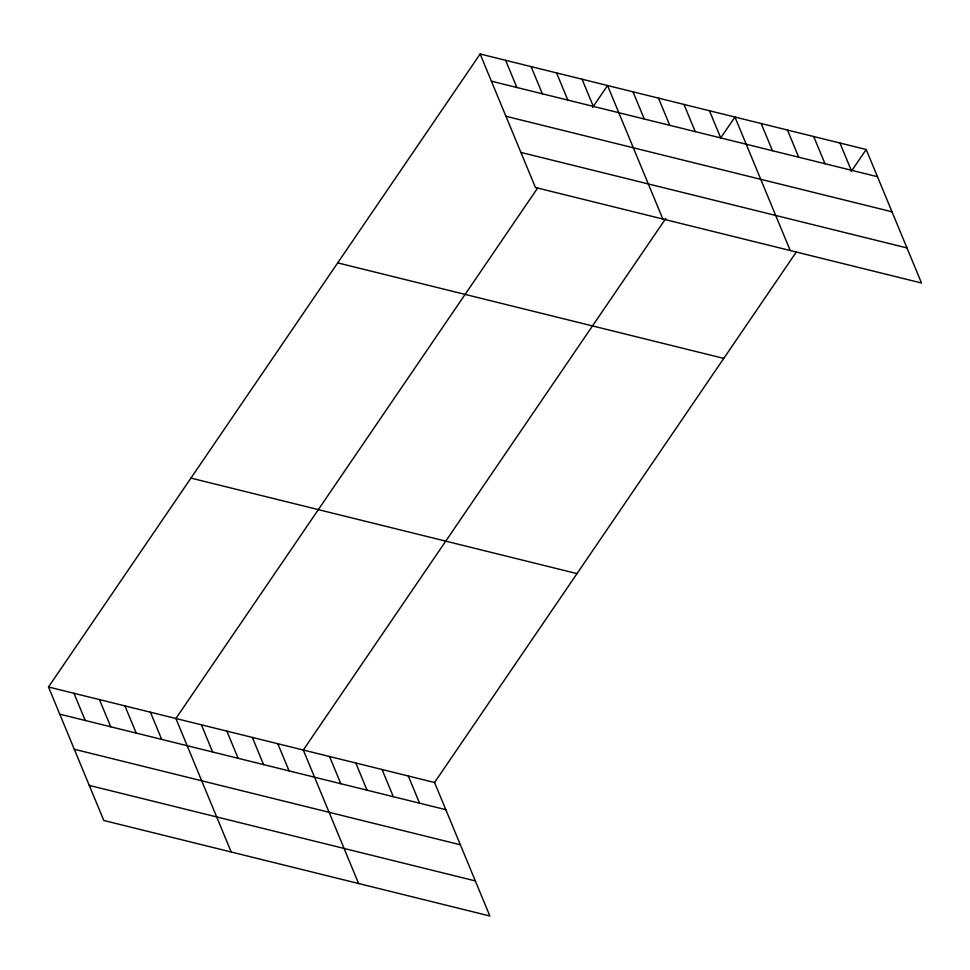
<?xml version="1.0" encoding="UTF-8"?>
<svg xmlns="http://www.w3.org/2000/svg" width="970" height="970" viewBox="0 0 970 970"><rect width="100%" height="100%" fill="white"/><g stroke="black" fill="none" stroke-linecap="round" stroke-linejoin="round"><path stroke-width="1.45" d="M48.5 686.99L434.56 782.499L489.862 915.995L103.802 820.487L48.5 686.99L480.138 54.005L866.198 149.513L921.5 283.01L535.44 187.501L480.138 54.005M537.574 188.131L175.897 718.503L231.2 852.012M592.549 107.512L607.547 85.518L662.837 219.026M665.808 218.432L303.295 750.028L358.597 883.524M720.783 137.801L734.945 117.043L790.235 250.539M434.56 782.499L796.237 252.127M851.211 171.496L866.198 149.513M491.402 81.189L877.462 176.698M505.94 116.279L892 211.787M520.914 152.423L906.974 247.932M337.705 262.882L723.765 358.403M190.944 478.101L577.005 573.609M59.764 714.175L445.824 809.683M74.29 749.264L460.35 844.773M89.264 785.409L475.324 880.918M839.947 143.014L851.211 170.211M813.697 136.527L824.961 163.712M787.446 130.028L798.71 157.213M761.195 123.529L772.46 150.726M709.458 110.738L720.722 137.922M683.983 104.433L695.247 131.617M658.497 98.128L669.761 125.312M633.022 91.823L644.286 119.019M582.061 79.213L593.325 106.409M556.586 72.908L567.85 100.104M531.099 66.615L542.363 93.799M505.625 60.31L516.889 87.494M408.309 776L419.573 803.196M382.059 769.513L393.323 796.697M355.808 763.014L367.06 790.198M329.545 756.515L340.809 783.712M277.82 743.723L289.084 770.907M252.333 737.418L263.597 764.602M226.859 731.113L238.123 758.297M201.384 724.808L212.636 752.005M150.423 712.198L161.687 739.395M124.936 705.893L136.2 733.09M99.461 699.6L110.725 726.785M73.975 693.295L85.239 720.48"/></g></svg>
